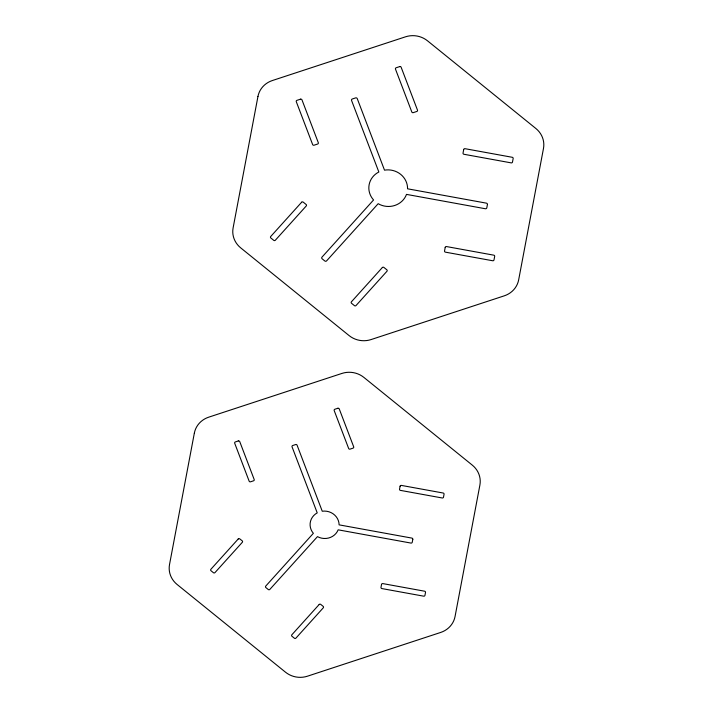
<?xml version="1.0" encoding="UTF-8"?>
<svg xmlns="http://www.w3.org/2000/svg" width="713" height="713" viewBox="0 0 713 713"><rect width="100%" height="100%" fill="white"/><g stroke="black" fill="none" stroke-linecap="round" stroke-linejoin="round"><path stroke-width="1.07" d="M194.346 433.112L169.516 564.553A22.344 21.078 7.2 0 0 177.118 584.491L285.494 672.19A22.344 21.078 7.2 0 0 307.472 676.191L440.679 632.449A22.344 21.078 7.2 0 0 455.054 616.513L479.894 485.072A22.344 21.078 7.2 0 0 472.291 465.126L363.915 377.427A22.344 21.078 7.2 0 0 341.937 373.425L208.731 417.167A22.344 21.078 7.2 0 0 194.346 433.112M257.946 96.487L233.106 227.928A22.344 21.078 7.2 0 0 240.709 247.874L349.085 335.573A22.344 21.078 7.2 0 0 371.063 339.575L504.269 295.833A22.344 21.078 7.2 0 0 518.654 279.888L543.484 148.447A22.344 21.078 7.2 0 0 535.882 128.509L427.506 40.81A22.344 21.078 7.2 0 0 405.528 36.809L272.321 80.551A22.344 21.078 7.2 0 0 257.946 96.487M381.535 584.437L380.992 587.334A1.114 1.052 7.2 0 0 381.892 588.573L423.656 596.166A1.114 1.052 7.2 0 0 424.957 595.337L425.501 592.432A1.114 1.052 7.2 0 0 424.6 591.202L382.836 583.599A1.114 1.052 7.2 0 0 381.535 584.437M400.091 486.248L399.538 489.145A1.114 1.052 7.2 0 0 400.448 490.384L442.212 497.977A1.114 1.052 7.2 0 0 443.504 497.148L444.047 494.243A1.114 1.052 7.2 0 0 443.147 493.013L401.383 485.41A1.114 1.052 7.2 0 0 400.091 486.248M445.215 247.402L444.547 250.923A1.114 1.052 7.2 0 0 445.447 252.161L492.71 260.753A1.114 1.052 7.2 0 0 494.002 259.924L494.67 256.404A1.114 1.052 7.2 0 0 493.761 255.165L446.507 246.564A1.114 1.052 7.2 0 0 445.215 247.402M463.7 149.525L463.04 153.045A1.114 1.052 7.2 0 0 463.94 154.275L511.203 162.876A1.114 1.052 7.2 0 0 512.495 162.047L513.155 158.518A1.114 1.052 7.2 0 0 512.255 157.288L465.001 148.687A1.114 1.052 7.2 0 0 463.7 149.525M412.791 539.34L412.248 542.236A1.114 1.052 7.2 0 1 410.955 543.074L338.167 529.83A14.527 13.699 7.2 0 1 317.463 536.631L269.844 589.41A1.114 1.052 7.2 0 1 268.275 589.517L265.887 587.583A1.114 1.052 7.2 0 1 265.744 586.095L313.363 533.315A14.527 13.699 7.2 0 1 317.223 512.879L292.054 446.855A1.114 1.052 7.2 0 1 292.722 445.518L295.663 444.547A1.114 1.052 7.2 0 1 297.089 445.206L322.258 511.23A14.527 13.699 7.2 0 1 339.112 524.857L411.891 538.101A1.114 1.052 7.2 0 1 412.791 539.34M487.416 204.542L486.801 207.804A1.257 1.185 7.2 0 1 485.339 208.74L406.499 194.391A19.385 18.288 7.2 0 1 378.175 203.695L326.599 260.869A1.257 1.185 7.2 0 1 324.825 260.985L322.142 258.81A1.257 1.185 7.2 0 1 321.982 257.135L373.567 199.961A19.385 18.288 7.2 0 1 378.844 172.011L351.58 100.497A1.257 1.185 7.2 0 1 352.329 98.982L355.635 97.895A1.257 1.185 7.2 0 1 357.249 98.635L384.512 170.157A19.385 18.288 7.2 0 1 407.56 188.802L486.4 203.152A1.257 1.185 7.2 0 1 487.416 204.542M301.635 202.234L270.717 236.502A1.114 1.052 7.2 0 0 270.851 237.99L273.756 240.343A1.114 1.052 7.2 0 0 275.334 240.236L306.242 205.968A1.114 1.052 7.2 0 0 306.109 204.479L303.212 202.127A1.114 1.052 7.2 0 0 301.635 202.234M382.337 267.544L351.42 301.813A1.114 1.052 7.2 0 0 351.554 303.301L354.459 305.645A1.114 1.052 7.2 0 0 356.028 305.538L386.945 271.27A1.114 1.052 7.2 0 0 386.811 269.781L383.906 267.437A1.114 1.052 7.2 0 0 382.337 267.544M238.213 538.992L210.888 569.277A1.114 1.052 7.2 0 0 211.03 570.765L213.419 572.699A1.114 1.052 7.2 0 0 214.987 572.592L242.313 542.308A1.114 1.052 7.2 0 0 242.179 540.819L239.782 538.885A1.114 1.052 7.2 0 0 238.213 538.992M319.166 604.508L291.849 634.793A1.114 1.052 7.2 0 0 291.982 636.281L294.371 638.215A1.114 1.052 7.2 0 0 295.948 638.108L323.265 607.824A1.114 1.052 7.2 0 0 323.132 606.335L320.743 604.401A1.114 1.052 7.2 0 0 319.166 604.508M300.529 99.169L296.956 100.346A1.114 1.052 7.2 0 0 296.287 101.683L312.633 144.552A1.114 1.052 7.2 0 0 314.059 145.202L317.633 144.035A1.114 1.052 7.2 0 0 318.301 142.689L301.956 99.82A1.114 1.052 7.2 0 0 300.529 99.169M399.717 66.594L396.152 67.771A1.114 1.052 7.2 0 0 395.474 69.108L411.82 111.986A1.114 1.052 7.2 0 0 413.255 112.636L416.82 111.46A1.114 1.052 7.2 0 0 417.488 110.123L401.143 67.254A1.114 1.052 7.2 0 0 399.717 66.594M238.311 440.946L235.37 441.917A1.114 1.052 7.2 0 0 234.702 443.254L249.14 481.141A1.114 1.052 7.2 0 0 250.575 481.792L253.507 480.829A1.114 1.052 7.2 0 0 254.176 479.484L239.737 441.597A1.114 1.052 7.2 0 0 238.311 440.946M337.81 408.273L334.878 409.235A1.114 1.052 7.2 0 0 334.201 410.581L348.648 448.468A1.114 1.052 7.2 0 0 350.074 449.119L353.015 448.147A1.114 1.052 7.2 0 0 353.684 446.81L339.245 408.923A1.114 1.052 7.2 0 0 337.81 408.273"/></g></svg>
